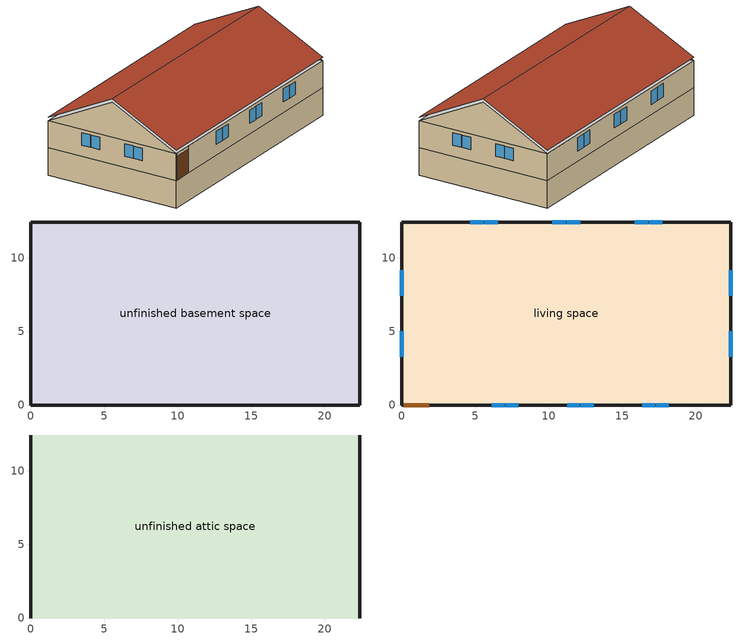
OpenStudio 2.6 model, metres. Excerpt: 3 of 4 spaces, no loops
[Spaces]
unfinished basement space
 floor foundation (FloorFndGrndUnfinB): 0,0 0,12.44 22.4,12.44 22.4,0 z-2.44
 wall foundation (WallFndGrndUnfinB): 0,12.44 0,0 22.4,0 22.4,12.44 0,12.44 z-2.44:0
living space
 floor to unfinished basement space (FloorUnfinBInsFin Reversed): 0,0 0,12.44 22.4,12.44 22.4,0 z0
 wall outside (WallExtInsFin): 0,12.44 0,0 0.13,0 1.92,0 22.4,0 22.4,12.44 0,12.44 z0:2.44
 window (WindowConstruction): 6.14,0 7.01,0 / 7.07,0 7.94,0 / 11.26,0 12.13,0 / 12.19,0 13.06,0 / 16.38,0 17.25,0 / 17.31,0 18.18,0 z0.98:2.13; 17.73,12.44 16.83,12.44 / 16.77,12.44 15.86,12.44 / 12.13,12.44 11.23,12.44 / 11.17,12.44 10.26,12.44 / 6.54,12.44 5.63,12.44 / 5.57,12.44 4.66,12.44 z0.93:2.13; 0,9.15 0,8.33 / 0,8.27 0,7.44 / 0,5 0,4.18 / 0,4.12 0,3.29 / 22.4,3.29 22.4,4.12 / 22.4,4.18 22.4,5 / 22.4,7.44 22.4,8.27 / 22.4,8.33 22.4,9.15 z1.03:2.13
 door (Door): 0.15,0 1.89,0 z0:2.13
unfinished attic space
 floor to living space (FloorFinInsUnfinAttic): 0,12.44 22.4,12.44 22.4,0 0,0 z2.44
 wall outside (WallExtUninsUnfin): 0,6.22,5.55 0,12.44,2.44 0,0,2.44; 22.4,6.22,5.55 22.4,0,2.44 22.4,12.44,2.44
 roof outside (RoofUnfinInsExt): 22.4,6.22,5.85 0,6.22,5.85 0,0,2.74 22.4,0,2.74; 0,6.22,5.85 22.4,6.22,5.85 22.4,12.44,2.74 0,12.44,2.74
[Material] Roughness=Rough
Name | Thickness {m} | Conductivity {W/m-K} | Density {kg/m3} | Specific Heat {J/kg-K} | Thermal Absorptance | Solar Absorptance | Visible Absorptance
FloorUAAdditionalCeilingIns | 0.12827 | 0.0411113 | 16.02 | 1046.75
FloorUATrussandIns | 0.0889 | 0.0436674 | 50.7834 | 1165.1
Drywall 0.5 in. | 0.0127 | 0.160291 | 801 | 837.4 | 0.9 | 0.5 | 0.1
RoofSheathing | 0.01905 | 0.115458 | 512.64 | 1214.23
FloorIns | 0.23495 | 2.59817 | 67.691 | 1210.98
Wood Floor | 0.015875 | 0.115458 | 544.68 | 1214.23
Floor Covering | 0.0127 | 0.0433444 | 54.468 | 1339.84 | 0.9 | 0.9
[Construction]
FloorFinInsUnfinAttic Reversed: Drywall 0.5 in., FloorUATrussandIns, FloorUAAdditionalCeilingIns
FloorUnfinBInsFin: FloorIns, RoofSheathing, Wood Floor, Floor Covering
[Schedule:Ruleset]
Name | Default Day Schedule | Summer Design Day Schedule | Winter Design Day Schedule
res nv_1 temp schedule | Schedule Day 27
res nv_1 avail schedule | Schedule Day 28
res mv_1 range exhaust schedule | Schedule Day 31 | res mv_1 range exhaust schedule summer design | res mv_1 range exhaust schedule winter design
res mv_1 bath exhaust schedule | Schedule Day 32 | res mv_1 bath exhaust schedule summer design | res mv_1 bath exhaust schedule winter design
[Schedule:Day]
Schedule Day 27; Schedule Day 28; Schedule Day 31; res mv_1 range exhaust schedule winter design; Schedule Day 32; res mv_1 bath exhaust schedule winter design: 24, 0, 0
res nv_1 temp schedule allday1; res nv_1 temp schedule allday2; res nv_1 temp schedule allday3; res nv_1 temp schedule allday4; res nv_1 temp schedule allday11; res nv_1 temp schedule allday12: 1, 0, 23.8889, 24, 0, 23.8889
res nv_1 temp schedule allday5; res nv_1 temp schedule allday6; res nv_1 temp schedule allday10: 24, 0, 22.2222
res nv_1 temp schedule allday7; res nv_1 temp schedule allday8; res nv_1 temp schedule allday9: 1, 0, 22.2222, 24, 0, 22.2222
res nv_1 availability schedule allday1 on; res nv_1 availability schedule allday1 on 1; res nv_1 availability schedule allday1 on 2; res nv_1 availability schedule allday1 on 3; res nv_1 availability schedule allday1 on 4; res nv_1 availability schedule allday1 on 5; res nv_1 availability schedule allday1 on 6; res nv_1 availability schedule allday1 on 7; res nv_1 availability schedule allday1 on 8; res nv_1 availability schedule allday1 on 9; res nv_1 availability schedule allday1 on 10; res nv_1 availability schedule allday1 on 11: 1, 0, 1, 2, 0, 1, 3, 0, 1, 4, 0, 1, 5, 0, 1, 6, 0, 1, 7, 0, 1, 8, 0, 1, 9, 0, 1, 10, 0, 1, 11, 0, 1, 12, 0, 1, 13, 0, 1, 14, 0, 1, 15, 0, 1, 16, 0, 1, 17, 0, 1, 18, 0, 1, 19, 0, 1, 20, 0, 1, 21, 0, 1, 22, 0, 1, 23, 0, 1, 24, 0, 1
res mv_1 range exhaust schedule allday1; res mv_1 range exhaust schedule allday2; res mv_1 range exhaust schedule allday3; res mv_1 range exhaust schedule allday4; res mv_1 range exhaust schedule allday5; res mv_1 range exhaust schedule allday6; res mv_1 range exhaust schedule allday7; res mv_1 range exhaust schedule allday8; res mv_1 range exhaust schedule allday9; res mv_1 range exhaust schedule allday10; res mv_1 range exhaust schedule allday11; res mv_1 range exhaust schedule allday12: 15, 0, 0, 16, 0, 1, 24, 0, 0
res mv_1 range exhaust schedule summer design; res mv_1 bath exhaust schedule summer design: 24, 0, 1
res mv_1 bath exhaust schedule allday1; res mv_1 bath exhaust schedule allday2; res mv_1 bath exhaust schedule allday3; res mv_1 bath exhaust schedule allday4; res mv_1 bath exhaust schedule allday5; res mv_1 bath exhaust schedule allday6; res mv_1 bath exhaust schedule allday7; res mv_1 bath exhaust schedule allday8; res mv_1 bath exhaust schedule allday9; res mv_1 bath exhaust schedule allday10; res mv_1 bath exhaust schedule allday11; res mv_1 bath exhaust schedule allday12: 4, 0, 0, 5, 0, 1, 24, 0, 0
[Schedule:Rule] Apply Monday=Yes; Apply Wednesday=Yes; Apply Friday=Yes; Date Specification Type=DateRange; Start Day=1
Name | Schedule Ruleset | Rule Order | Day Schedule | Apply Sunday | Apply Tuesday | Apply Thursday | Apply Saturday | Start Month | End Month | End Day
res nv_1 temp schedule allday ruleset1 | res nv_1 temp schedule | 11 | res nv_1 temp schedule allday1 | Yes | Yes | Yes | Yes | 1 | 1 | 31
res nv_1 temp schedule allday ruleset2 | res nv_1 temp schedule | 10 | res nv_1 temp schedule allday2 | Yes | Yes | Yes | Yes | 2 | 2 | 28
res nv_1 temp schedule allday ruleset3 | res nv_1 temp schedule | 9 | res nv_1 temp schedule allday3 | Yes | Yes | Yes | Yes | 3 | 3 | 31
res nv_1 temp schedule allday ruleset4 | res nv_1 temp schedule | 8 | res nv_1 temp schedule allday4 | Yes | Yes | Yes | Yes | 4 | 4 | 30
res nv_1 temp schedule allday ruleset5 | res nv_1 temp schedule | 7 | res nv_1 temp schedule allday5 | Yes | Yes | Yes | Yes | 5 | 5 | 31
res nv_1 temp schedule allday ruleset6 | res nv_1 temp schedule | 6 | res nv_1 temp schedule allday6 | Yes | Yes | Yes | Yes | 6 | 6 | 30
res nv_1 temp schedule allday ruleset7 | res nv_1 temp schedule | 5 | res nv_1 temp schedule allday7 | Yes | Yes | Yes | Yes | 7 | 7 | 31
res nv_1 temp schedule allday ruleset8 | res nv_1 temp schedule | 4 | res nv_1 temp schedule allday8 | Yes | Yes | Yes | Yes | 8 | 8 | 31
res nv_1 temp schedule allday ruleset9 | res nv_1 temp schedule | 3 | res nv_1 temp schedule allday9 | Yes | Yes | Yes | Yes | 9 | 9 | 30
res nv_1 temp schedule allday ruleset10 | res nv_1 temp schedule | 2 | res nv_1 temp schedule allday10 | Yes | Yes | Yes | Yes | 10 | 10 | 31
res nv_1 temp schedule allday ruleset11 | res nv_1 temp schedule | 1 | res nv_1 temp schedule allday11 | Yes | Yes | Yes | Yes | 11 | 11 | 30
res nv_1 temp schedule allday ruleset12 | res nv_1 temp schedule | 0 | res nv_1 temp schedule allday12 | Yes | Yes | Yes | Yes | 12 | 12 | 31
res nv_1 availability schedule allday ruleset1 on | res nv_1 avail schedule | 11 | res nv_1 availability schedule allday1 on |  |  |  |  | 1 | 1 | 31
res nv_1 availability schedule allday ruleset2 on | res nv_1 avail schedule | 10 | res nv_1 availability schedule allday1 on 1 |  |  |  |  | 2 | 2 | 28
res nv_1 availability schedule allday ruleset3 on | res nv_1 avail schedule | 9 | res nv_1 availability schedule allday1 on 2 |  |  |  |  | 3 | 3 | 31
res nv_1 availability schedule allday ruleset4 on | res nv_1 avail schedule | 8 | res nv_1 availability schedule allday1 on 3 |  |  |  |  | 4 | 4 | 30
res nv_1 availability schedule allday ruleset5 on | res nv_1 avail schedule | 7 | res nv_1 availability schedule allday1 on 4 |  |  |  |  | 5 | 5 | 31
res nv_1 availability schedule allday ruleset6 on | res nv_1 avail schedule | 6 | res nv_1 availability schedule allday1 on 5 |  |  |  |  | 6 | 6 | 30
res nv_1 availability schedule allday ruleset7 on | res nv_1 avail schedule | 5 | res nv_1 availability schedule allday1 on 6 |  |  |  |  | 7 | 7 | 31
res nv_1 availability schedule allday ruleset8 on | res nv_1 avail schedule | 4 | res nv_1 availability schedule allday1 on 7 |  |  |  |  | 8 | 8 | 31
res nv_1 availability schedule allday ruleset9 on | res nv_1 avail schedule | 3 | res nv_1 availability schedule allday1 on 8 |  |  |  |  | 9 | 9 | 30
res nv_1 availability schedule allday ruleset10 on | res nv_1 avail schedule | 2 | res nv_1 availability schedule allday1 on 9 |  |  |  |  | 10 | 10 | 31
res nv_1 availability schedule allday ruleset11 on | res nv_1 avail schedule | 1 | res nv_1 availability schedule allday1 on 10 |  |  |  |  | 11 | 11 | 30
res nv_1 availability schedule allday ruleset12 on | res nv_1 avail schedule | 0 | res nv_1 availability schedule allday1 on 11 |  |  |  |  | 12 | 12 | 31
res mv_1 range exhaust schedule allday ruleset1 | res mv_1 range exhaust schedule | 11 | res mv_1 range exhaust schedule allday1 | Yes | Yes | Yes | Yes | 1 | 1 | 31
res mv_1 range exhaust schedule allday ruleset2 | res mv_1 range exhaust schedule | 10 | res mv_1 range exhaust schedule allday2 | Yes | Yes | Yes | Yes | 2 | 2 | 28
res mv_1 range exhaust schedule allday ruleset3 | res mv_1 range exhaust schedule | 9 | res mv_1 range exhaust schedule allday3 | Yes | Yes | Yes | Yes | 3 | 3 | 31
res mv_1 range exhaust schedule allday ruleset4 | res mv_1 range exhaust schedule | 8 | res mv_1 range exhaust schedule allday4 | Yes | Yes | Yes | Yes | 4 | 4 | 30
res mv_1 range exhaust schedule allday ruleset5 | res mv_1 range exhaust schedule | 7 | res mv_1 range exhaust schedule allday5 | Yes | Yes | Yes | Yes | 5 | 5 | 31
res mv_1 range exhaust schedule allday ruleset6 | res mv_1 range exhaust schedule | 6 | res mv_1 range exhaust schedule allday6 | Yes | Yes | Yes | Yes | 6 | 6 | 30
res mv_1 range exhaust schedule allday ruleset7 | res mv_1 range exhaust schedule | 5 | res mv_1 range exhaust schedule allday7 | Yes | Yes | Yes | Yes | 7 | 7 | 31
res mv_1 range exhaust schedule allday ruleset8 | res mv_1 range exhaust schedule | 4 | res mv_1 range exhaust schedule allday8 | Yes | Yes | Yes | Yes | 8 | 8 | 31
res mv_1 range exhaust schedule allday ruleset9 | res mv_1 range exhaust schedule | 3 | res mv_1 range exhaust schedule allday9 | Yes | Yes | Yes | Yes | 9 | 9 | 30
res mv_1 range exhaust schedule allday ruleset10 | res mv_1 range exhaust schedule | 2 | res mv_1 range exhaust schedule allday10 | Yes | Yes | Yes | Yes | 10 | 10 | 31
res mv_1 range exhaust schedule allday ruleset11 | res mv_1 range exhaust schedule | 1 | res mv_1 range exhaust schedule allday11 | Yes | Yes | Yes | Yes | 11 | 11 | 30
res mv_1 range exhaust schedule allday ruleset12 | res mv_1 range exhaust schedule | 0 | res mv_1 range exhaust schedule allday12 | Yes | Yes | Yes | Yes | 12 | 12 | 31
res mv_1 bath exhaust schedule allday ruleset1 | res mv_1 bath exhaust schedule | 11 | res mv_1 bath exhaust schedule allday1 | Yes | Yes | Yes | Yes | 1 | 1 | 31
res mv_1 bath exhaust schedule allday ruleset2 | res mv_1 bath exhaust schedule | 10 | res mv_1 bath exhaust schedule allday2 | Yes | Yes | Yes | Yes | 2 | 2 | 28
res mv_1 bath exhaust schedule allday ruleset3 | res mv_1 bath exhaust schedule | 9 | res mv_1 bath exhaust schedule allday3 | Yes | Yes | Yes | Yes | 3 | 3 | 31
res mv_1 bath exhaust schedule allday ruleset4 | res mv_1 bath exhaust schedule | 8 | res mv_1 bath exhaust schedule allday4 | Yes | Yes | Yes | Yes | 4 | 4 | 30
res mv_1 bath exhaust schedule allday ruleset5 | res mv_1 bath exhaust schedule | 7 | res mv_1 bath exhaust schedule allday5 | Yes | Yes | Yes | Yes | 5 | 5 | 31
res mv_1 bath exhaust schedule allday ruleset6 | res mv_1 bath exhaust schedule | 6 | res mv_1 bath exhaust schedule allday6 | Yes | Yes | Yes | Yes | 6 | 6 | 30
res mv_1 bath exhaust schedule allday ruleset7 | res mv_1 bath exhaust schedule | 5 | res mv_1 bath exhaust schedule allday7 | Yes | Yes | Yes | Yes | 7 | 7 | 31
res mv_1 bath exhaust schedule allday ruleset8 | res mv_1 bath exhaust schedule | 4 | res mv_1 bath exhaust schedule allday8 | Yes | Yes | Yes | Yes | 8 | 8 | 31
res mv_1 bath exhaust schedule allday ruleset9 | res mv_1 bath exhaust schedule | 3 | res mv_1 bath exhaust schedule allday9 | Yes | Yes | Yes | Yes | 9 | 9 | 30
res mv_1 bath exhaust schedule allday ruleset10 | res mv_1 bath exhaust schedule | 2 | res mv_1 bath exhaust schedule allday10 | Yes | Yes | Yes | Yes | 10 | 10 | 31
res mv_1 bath exhaust schedule allday ruleset11 | res mv_1 bath exhaust schedule | 1 | res mv_1 bath exhaust schedule allday11 | Yes | Yes | Yes | Yes | 11 | 11 | 30
res mv_1 bath exhaust schedule allday ruleset12 | res mv_1 bath exhaust schedule | 0 | res mv_1 bath exhaust schedule allday12 | Yes | Yes | Yes | Yes | 12 | 12 | 31
[Curve:Biquadratic] Minimum Value of x=-100; Maximum Value of x=100; Minimum Value of y=-100; Maximum Value of y=100
Name | Coefficient1 Constant | Coefficient2 x | Coefficient3 x**2 | Coefficient4 y | Coefficient5 y**2 | Coefficient6 x*y
ConstantBiquadratic | 1 | 0 | 0 | 0 | 0 | 0
HP_Heat-Cap-fT1 | 0.840774 | -0.00143366 | -0.000150336 | 0.0296286 | 0.000161676 | -2.349e-05
HP_Heat-EIR-fT1 | 0.539472 | 0.0165103 | 0.000838745 | -0.00403234 | 0.00142404 | -0.00211806
HP_Heat-Cap-fT2 | 0.831507 | 0.00183922 | -0.000187596 | 0.0266002 | 0.000191484 | -6.5772e-05
HP_Heat-EIR-fT2 | 0.787747 | -0.000652315 | 0.000788668 | -0.00232091 | 0.000747604 | -0.00109173
[Curve:Quadratic] Minimum Value of x=0
Name | Coefficient1 Constant | Coefficient2 x | Coefficient3 x**2 | Maximum Value of x | Minimum Curve Output | Maximum Curve Output
HP_Heat-PLF-fPLR1; HP_Heat-PLF-fPLR2 | 0.89 | 0.11 | 0 | 1 | 0.7 | 1
HP_Heat-CAP-fFF1 | 0.741467 | 0.378645 | -0.119755 | 2 | 0 | 2
HP_Heat-EIR-fFF1 | 2.15362 | -1.73719 | 0.584269 | 2 | 0 | 2
HP_Heat-CAP-fFF2 | 0.766346 | 0.328409 | -0.0947015 | 2 | 0 | 2
HP_Heat-EIR-fFF2 | 2.00104 | -1.58869 | 0.587594 | 2 | 0 | 2
